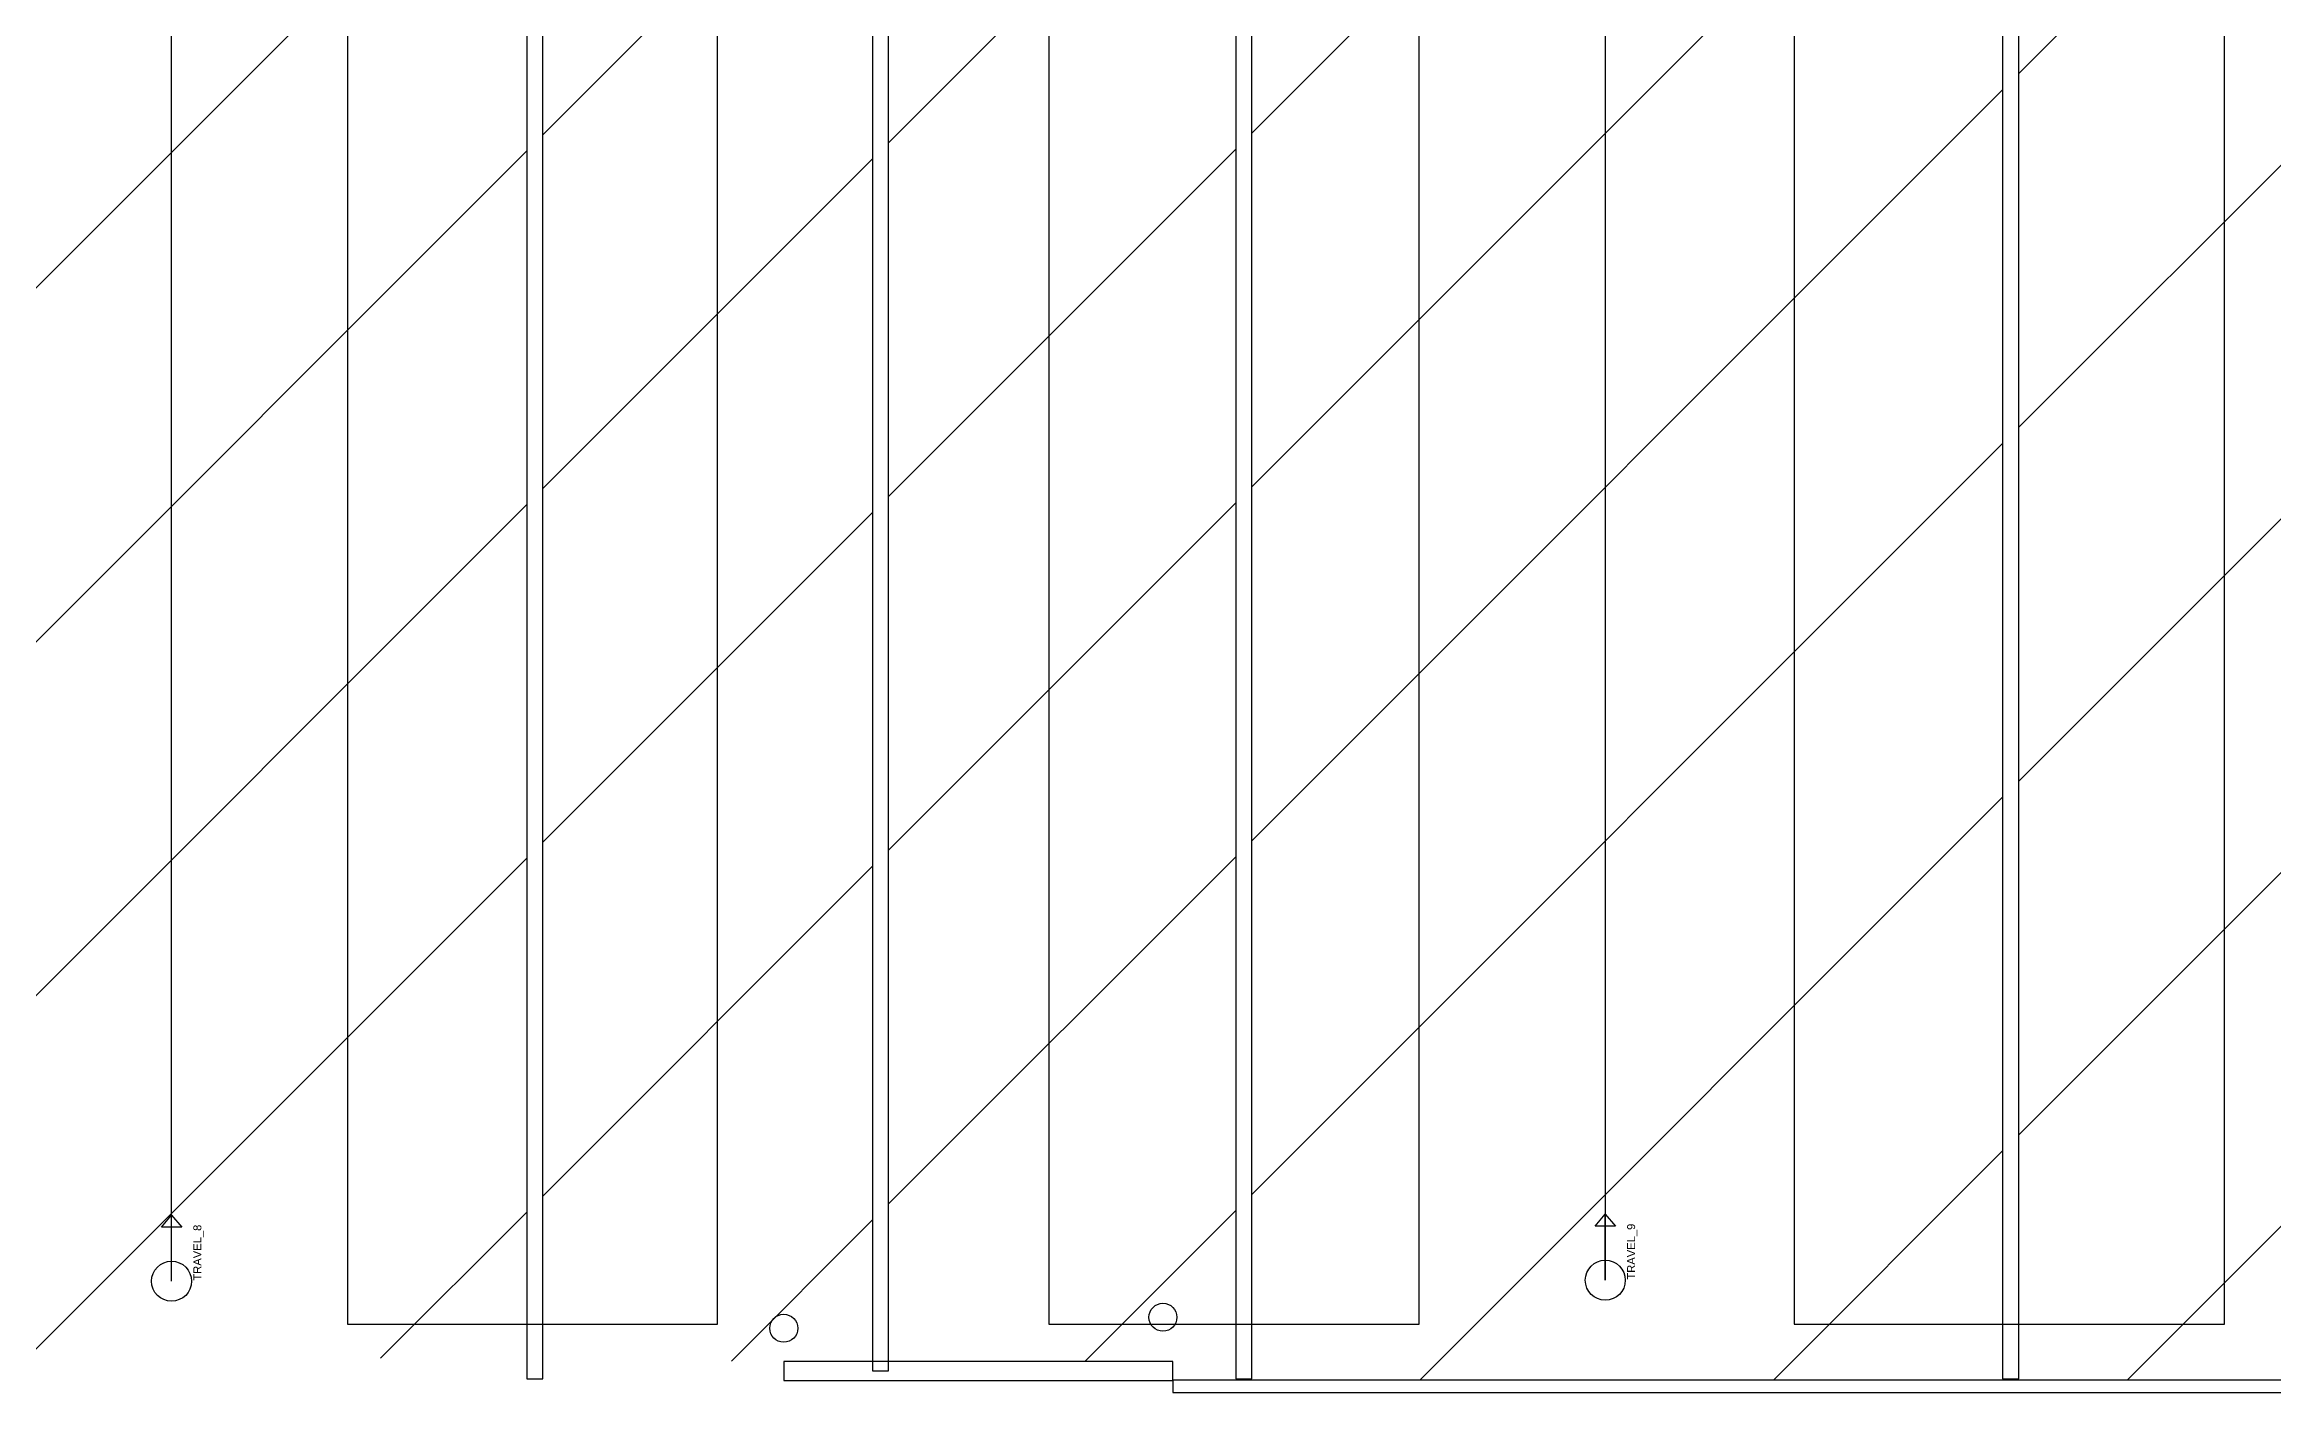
# Model space of a CAD drawing. Extents: x -32.5 to 51.3, y -31.4 to 49.5.
# Drawn here: x -5.2 to 5.93, y 5.14 to 11.88 of the extents above; entities that cross this region are included whole.
import ezdxf

# ---------------------------------------------------------------- set-up
doc = ezdxf.new("R2010")
doc.units = 0
doc.header["$MEASUREMENT"] = 0
doc.layers.get('0').update_dxf_attribs({"linetype": 'CONTINUOUS'})
doc.layers.add('[AREA]CLEANROOM', color=151, linetype='CONTINUOUS', true_color=0xacc1ff)
for name, color, linetype in [('[OBSTACLE]WALLS', 7, 'CONTINUOUS'), ('[ZONE]AVOID_ZONE', 2, 'CONTINUOUS'), ('[ZONE]EXCLUSION_ZONE', 1, 'CONTINUOUS'), ('BOLLARDS', 6, 'CONTINUOUS'), ('TRAVERSAL', 30, 'CONTINUOUS')]:
    doc.layers.add(name, color=color, linetype=linetype)
doc.layers.get('0').off()
doc.styles.get("Standard").update_dxf_attribs({"font": 'ARIAL.TTF'})

# ---------------------------------------------------------------- blocks, each defined once
blk = doc.blocks.new('Node')
blk.add_lwpolyline([(0, 0), (0.33, 0), (0.27, -0.051), (0.27, 0.05), (0.33, 0)])
blk.add_circle((0, 0), 0.1)
for tag, p in [('ID', (0.003, -0.149)), ('NAME', (0.003, -0.199))]:
    blk.add_attdef(tag, p, '', height=0.04)
blk = doc.blocks.new('Edge')
blk.add_lwpolyline([(0, 0), (1, 0)])
at = {"flags": 1}
blk.add_attdef('BEHAVIOR', (0.47686, 0), '', height=0.02, dxfattribs=at)

msp = doc.modelspace()

# ---------------------------------------------------------------- hatches: boundary and pattern name
at = {"layer": '[AREA]CLEANROOM', "linetype": 'ByBlock'}
h = msp.add_hatch(dxfattribs=at)
h.set_pattern_fill('ANSI31', color=256, scale=10, style=0)
h.paths.add_polyline_path([(7.251, 18.141), (7.251, 18.141), (4.175, 18.141), (4.175, 18.141), (4.175, 18.141), (4.175, 18.178), (4.175, 18.178), (4.175, 18.178), (1.816, 18.178), (1.816, 18.178), (1.816, 18.178), (1.8, 18.2), (1.8, 18.2), (1.8, 18.2), (-0.3, 18.2), (-0.3, 18.2), (-0.3, 18.2), (-0.3, 18.25), (-0.3, 18.25), (-0.3, 18.25), (-2.102, 18.25), (-2.102, 18.25), (-2.102, 18.25), (-2.102, 18.19), (-2.102, 18.19), (-2.102, 18.19), (-4.402, 18.19), (-4.402, 18.19), (-4.402, 18.19), (-4.402, 18.25), (-4.402, 18.25), (-4.402, 18.25), (-5.213, 18.25), (-5.213, 18.25), (-5.213, 18.25), (-5.213, 18.2), (-5.213, 18.2), (-5.213, 18.2), (-7.513, 18.2), (-7.513, 18.2), (-7.513, 18.2), (-7.515, 18.25), (-7.515, 18.25), (-7.515, 18.25), (-8.914, 18.25), (-8.914, 18.25), (-8.914, 18.25), (-8.914, 18.243), (-8.914, 18.243), (-8.914, 18.243), (-10.522, 18.243), (-10.522, 18.243), (-10.522, 18.243), (-10.522, 17.364), (-10.522, 17.364), (-10.522, 17.364), (-7.913, 17.364), (-7.913, 17.364), (-7.913, 17.364), (-7.913, 17.265), (-7.913, 17.265), (-7.913, 17.265), (-7.919, 17.265), (-7.919, 17.265), (-7.919, 17.265), (-7.919, 5.347), (-7.919, 5.347), (-7.919, 5.347), (-7.504, 5.346), (-6.703, 5.34), (-6.703, 15.323), (-6.623, 15.323), (-6.623, 5.339), (-2.793, 5.309), (-2.793, 15.28), (-2.713, 15.28), (-2.713, 5.308), (-1.509, 5.299), (-1.509, 5.299), (-1.509, 5.299), (-1.065, 5.299), (-1.065, 15.319), (-0.985, 15.319), (-0.985, 5.299), (0.435, 5.299), (0.435, 5.299), (0.435, 5.299), (0.435, 5.205), (0.435, 5.205), (0.435, 5.205), (6.872, 5.205), (6.872, 5.205), (6.872, 5.205), (6.888, 5.25), (6.888, 5.25), (6.888, 5.25), (8.011, 5.25), (8.011, 5.251), (8.011, 5.251), (8.011, 16.401), (8.011, 16.472), (8.011, 16.472), (8.062, 16.472), (8.062, 16.472), (9.2, 16.472), (9.2, 16.472), (9.2, 16.472), (9.2, 16.472), (9.2, 16.472), (9.2, 5.25), (10.149, 5.25), (10.149, 5.25), (10.149, 5.25), (10.149, 5.252), (10.149, 5.252), (10.149, 5.252), (20.276, 5.305), (20.276, 15.364), (20.356, 15.364), (20.356, 5.305), (21.849, 5.313), (21.849, 5.313), (21.849, 5.313), (21.857, 5.403), (21.857, 5.403), (21.857, 5.403), (23.22, 5.403), (23.22, 5.403), (23.22, 5.403), (23.22, 17.581), (23.22, 17.581), (23.22, 17.581), (23.276, 17.581), (23.276, 17.581), (24.053, 17.581), (24.053, 17.581), (24.053, 17.581), (24.053, 18.25), (24.053, 18.25), (24.053, 18.25), (23.374, 18.25), (23.374, 18.25), (23.374, 18.25), (23.371, 18.2), (23.371, 18.2), (23.371, 18.2), (19.67, 18.2), (19.67, 18.2), (19.67, 18.2), (19.67, 18.28), (19.67, 18.28), (19.67, 18.28), (19.545, 18.3), (19.545, 18.3), (19.545, 18.3), (17.3, 18.28), (17.3, 18.28), (17.3, 18.28), (17.3, 18.2), (17.3, 18.2), (17.3, 18.2), (14.05, 18.2), (14.05, 18.2), (14.05, 18.2), (14.05, 18.28), (14.05, 18.28), (14.05, 18.28), (13.3, 18.28), (13.3, 18.28), (13.3, 18.28), (13.3, 18.2), (13.3, 18.2), (13.3, 18.2), (10.05, 18.2), (10.05, 18.2), (7.251, 18.2), (7.251, 18.2), (7.251, 18.2)])
h.paths.add_polyline_path([(4.583, 5.212), (4.664, 5.212), (4.664, 15.28), (4.583, 15.28)], flags=16)
h.paths.add_polyline_path([(0.75, 5.212), (0.83, 5.212), (0.83, 15.28), (0.75, 15.28)], flags=16)
h.paths.add_polyline_path([(16.35, 5.294), (16.431, 5.294), (16.431, 15.362), (16.35, 15.362)], flags=16)
h.paths.add_polyline_path([(12.372, 5.267), (12.453, 5.267), (12.453, 15.334), (12.372, 15.334)], flags=16)
h.paths.add_polyline_path([(6.928, 12.907), (7.927, 12.907), (7.927, 13.994), (6.928, 13.994)], flags=16)
h.paths.add_polyline_path([(9.256, 12.877), (10.247, 12.877), (10.247, 13.949), (9.256, 13.949)], flags=16)

# ---------------------------------------------------------------- linework, layer by layer
at = {"layer": '[OBSTACLE]WALLS'}
for points in [[(-1.509, 5.204), (0.435, 5.204), (0.435, 5.299), (-1.509, 5.299)], [(0.435, 5.144), (6.872, 5.144), (6.872, 5.205), (0.435, 5.205)]]:
    msp.add_lwpolyline(points, close=True, dxfattribs=at)
at = {"layer": '[ZONE]AVOID_ZONE'}
for points in [[(-3.69, 5.485), (-1.84, 5.485), (-1.84, 16.831), (-3.69, 16.831)], [(-0.184, 5.485), (1.666, 5.485), (1.666, 16.831), (-0.184, 16.831)], [(3.541, 5.485), (5.692, 5.485), (5.692, 16.831), (3.541, 16.831)]]:
    msp.add_lwpolyline(points, close=True, dxfattribs=at)
at = {"layer": '[ZONE]EXCLUSION_ZONE'}
for points in [[(-2.793, 5.212), (-2.713, 5.212), (-2.713, 15.28), (-2.793, 15.28)], [(-1.065, 5.252), (-0.985, 5.252), (-0.985, 15.319), (-1.065, 15.319)], [(0.75, 5.212), (0.83, 5.212), (0.83, 15.28), (0.75, 15.28)], [(4.583, 5.212), (4.664, 5.212), (4.664, 15.28), (4.583, 15.28)]]:
    msp.add_lwpolyline(points, close=True, dxfattribs=at)
at = {"layer": 'BOLLARDS'}
for centre in [(0.386, 5.52), (-1.509, 5.465)]:
    msp.add_circle(centre, 0.07, dxfattribs=at)

# ---------------------------------------------------------------- block references
at = {"layer": 'TRAVERSAL', "linetype": 'ByBlock'}
for p, xscale, yscale, zscale, rotation in [((-4.569, 5.7), 11.62468360273351, 11.62468360273351, 11.62468360273351, 89.99765532881412), ((2.597, 17.324), 11.619302734, 11.619302734, 11.619302734, 270)]:
    msp.add_blockref('Edge', p, dxfattribs=dict(at, xscale=xscale, yscale=yscale, zscale=zscale, rotation=rotation))
for p, rotation, values in [((-4.569, 5.7), 89.99765532881412, {'ID': 'TRAVEL_8'}), ((2.597, 5.705), 90, {'ID': 'TRAVEL_9'})]:
    msp.add_blockref('Node', p, dxfattribs=dict(at, rotation=rotation)).add_auto_attribs(values)

doc.saveas('drawing.dxf')
